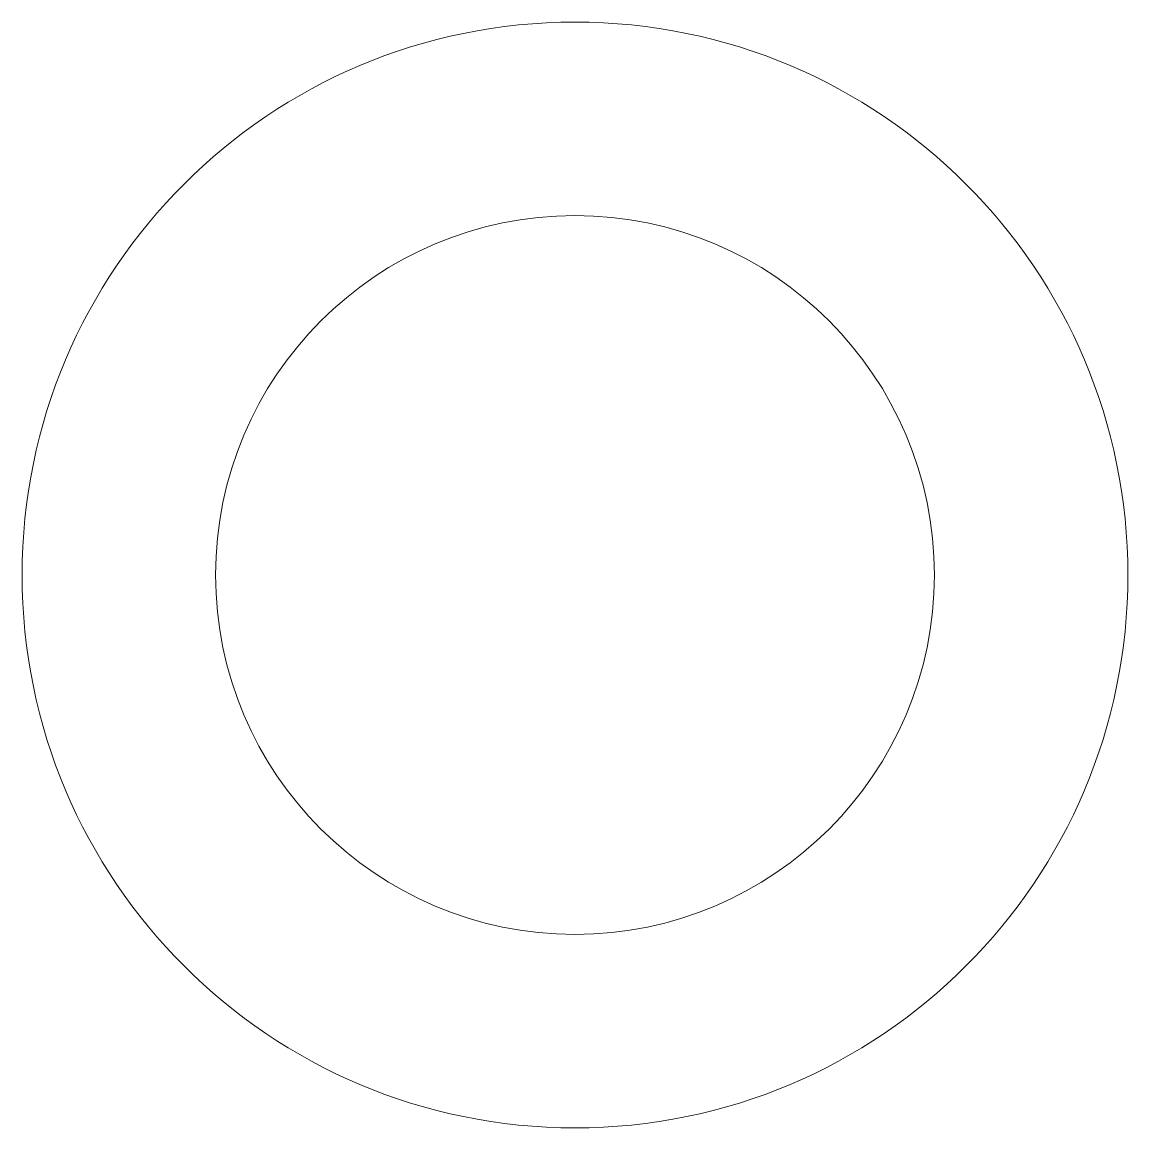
# Model space of a CAD drawing. Header units: inches. Extents: x 0.15 to 9.58, y -4.79 to -0.12.
# Drawn here: x 7.0218 to 7.4218, y -1.7914 to -1.3914 of the extents above; entities that cross this region are included whole.
import ezdxf

# ---------------------------------------------------------------- set-up
doc = ezdxf.new("R2010")
doc.units = ezdxf.units.IN
doc.header["$MEASUREMENT"] = 0
doc.layers.add('Layer 1', color=7, linetype='Continuous')

# ---------------------------------------------------------------- blocks, each defined once
blk = doc.blocks.new('block 1047')
at = {"layer": 'Layer 1', "color": 7, "lineweight": 15, "true_color": 0xffffff}
blk.add_open_spline([(7.35183, -1.59137), (7.35183, -1.51957), (7.29363, -1.46137), (7.22183, -1.46137), (7.15003, -1.46137), (7.09183, -1.51957), (7.09183, -1.59137), (7.09183, -1.66316), (7.15003, -1.72137), (7.22183, -1.72137), (7.29363, -1.72137), (7.35183, -1.66316), (7.35183, -1.59137), (7.35183, -1.59137), (7.35183, -1.59137), (7.35183, -1.59137)], degree=3, knots=[0, 0, 0, 0, 1, 1, 1, 2, 2, 2, 3, 3, 3, 4, 4, 4, 5, 5, 5, 5], dxfattribs=at)
blk = doc.blocks.new('block 1048')
at = {"layer": 'Layer 1', "color": 7, "lineweight": 15, "true_color": 0xffffff}
blk.add_open_spline([(7.42183, -1.59137), (7.42183, -1.48091), (7.33229, -1.39137), (7.22183, -1.39137), (7.11137, -1.39137), (7.02183, -1.48091), (7.02183, -1.59137), (7.02183, -1.70183), (7.11137, -1.79138), (7.22183, -1.79138), (7.33229, -1.79138), (7.42183, -1.70183), (7.42183, -1.59137), (7.42183, -1.59137), (7.42183, -1.59137), (7.42183, -1.59137)], degree=3, knots=[0, 0, 0, 0, 1, 1, 1, 2, 2, 2, 3, 3, 3, 4, 4, 4, 5, 5, 5, 5], dxfattribs=at)
blk = doc.blocks.new('block 1046')
at = {"layer": 'Layer 1'}
for name in ['block 1048', 'block 1047']:
    blk.add_blockref(name, (0, 0), dxfattribs=at)

msp = doc.modelspace()

# ---------------------------------------------------------------- block references
at = {"layer": 'Layer 1'}
msp.add_blockref('block 1046', (0, 0), dxfattribs=at)

doc.saveas('drawing.dxf')
